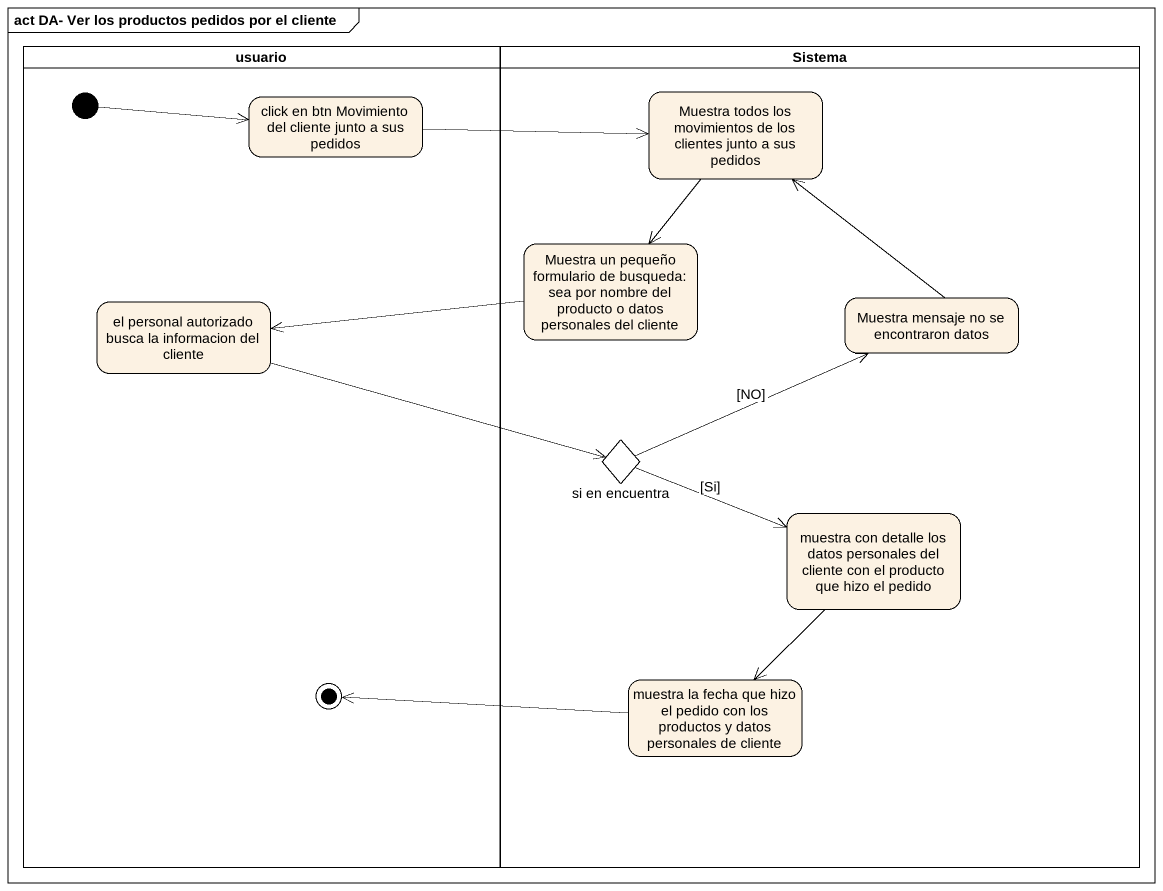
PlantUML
@startuml
mainframe act DA- Ver los productos pedidos por el cliente
hide empty description
state usuario <<partition>> {
  state "click en btn Movimiento del cliente junto a sus pedidos" as click_en_btn_Movimiento_del
  state "el personal autorizado busca la informacion del cliente" as el_personal_autorizado
  state final1 <<end>>
  [*] -right-> click_en_btn_Movimiento_del
}
state Sistema <<partition>> {
  state "Muestra todos los movimientos de los clientes junto a sus pedidos" as Muestra_todos_los
  state "Muestra un pequeño formulario de busqueda: sea por nombre del producto o datos personales del cliente" as Muestra_un_pequeño
  state "Muestra mensaje no se encontraron datos" as Muestra_mensaje_no_se
  state "si en encuentra" as si_en_encuentra <<choice>>
  state "muestra con detalle los datos personales del cliente con el producto que hizo el pedido" as muestra_con_detalle_los
  state "muestra la fecha que hizo el pedido con los productos y datos personales de cliente" as muestra_la_fecha_que_hizo
}
click_en_btn_Movimiento_del -right-> Muestra_todos_los
Muestra_todos_los --> Muestra_un_pequeño
Muestra_un_pequeño -left-> el_personal_autorizado
el_personal_autorizado -right-> si_en_encuentra
Muestra_mensaje_no_se -up-> Muestra_todos_los
si_en_encuentra -right-> Muestra_mensaje_no_se : [NO]
si_en_encuentra -right-> muestra_con_detalle_los : [Si]
muestra_con_detalle_los --> muestra_la_fecha_que_hizo
muestra_la_fecha_que_hizo -left-> final1
@enduml
